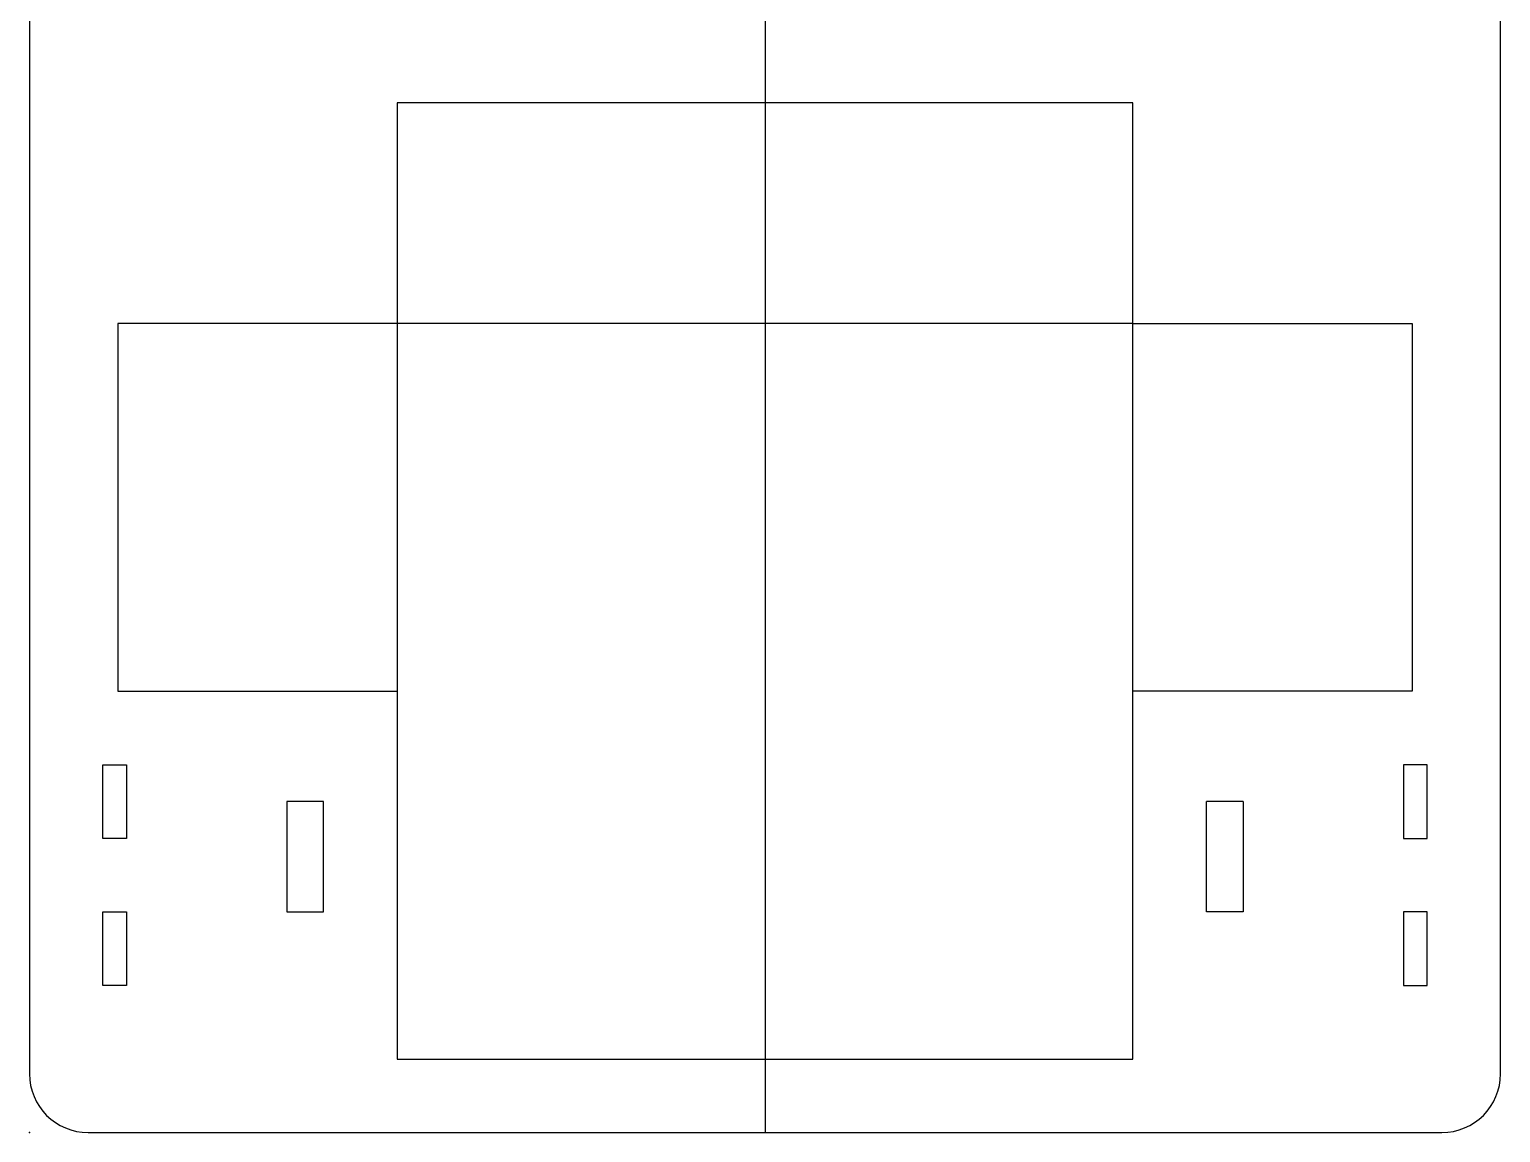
# Model space of a CAD drawing. Header units: millimetres. Extents: x 0 to 320, y 0 to 300.
# Drawn here: x 0 to 200, y 0 to 150 of the extents above; entities that cross this region are included whole.
import ezdxf

# ---------------------------------------------------------------- set-up
doc = ezdxf.new("R2010")
doc.units = ezdxf.units.MM
doc.header["$MEASUREMENT"] = 0
doc.layers.add('ARGOS_Chassis_V1 v2_Main_Chassis', color=7, linetype='Continuous')
doc.layers.add('ARGOS_Chassis_V1 v2_Motor_Bracket_Left', color=7, linetype='Continuous')

msp = doc.modelspace()

# ---------------------------------------------------------------- linework, layer by layer
at = {"layer": 'ARGOS_Chassis_V1 v2_Main_Chassis'}
for p, q in [((100, 300), (100, 0)), ((0, 292), (0, 8)), ((200, 8), (200, 292)), ((50, 140), (50, 110)), ((150, 140), (50, 140)), ((150, 110), (150, 140)), ((50, 110), (12, 110)), ((12, 110), (12, 60)), ((150, 110), (50, 110)), ((50, 110), (50, 10)), ((150, 10), (150, 110)), ((150, 110), (188, 110)), ((188, 110), (188, 60)), ((12, 60), (50, 60)), ((188, 60), (150, 60)), ((10, 50), (13.2, 50)), ((10, 40), (10, 50)), ((13.2, 50), (13.2, 40)), ((186.8, 50), (186.8, 40)), ((190, 50), (186.8, 50)), ((190, 40), (190, 50)), ((35, 45), (35, 30)), ((40, 45), (35, 45)), ((40, 30), (40, 45)), ((160, 30), (160, 45)), ((165, 45), (160, 45)), ((165, 45), (165, 30)), ((13.2, 40), (10, 40)), ((186.8, 40), (190, 40)), ((10, 20), (10, 30)), ((10, 30), (13.2, 30)), ((13.2, 30), (13.2, 20)), ((35, 30), (40, 30)), ((165, 30), (160, 30)), ((190, 30), (186.8, 30)), ((186.8, 30), (186.8, 20)), ((190, 20), (190, 30)), ((13.2, 20), (10, 20)), ((186.8, 20), (190, 20)), ((50, 10), (150, 10)), ((8, 0), (192, 0))]:
    msp.add_line(p, q, dxfattribs=at)
for centre, start, end in [((8, 8), 180, 270), ((192, 8), 270, 0)]:
    msp.add_arc(centre, 8, start, end, dxfattribs=at)
msp.add_point((0, 0), dxfattribs=at)
at = {"layer": 'ARGOS_Chassis_V1 v2_Motor_Bracket_Left'}
msp.add_point((0, 0), dxfattribs=at)

doc.saveas('drawing.dxf')
